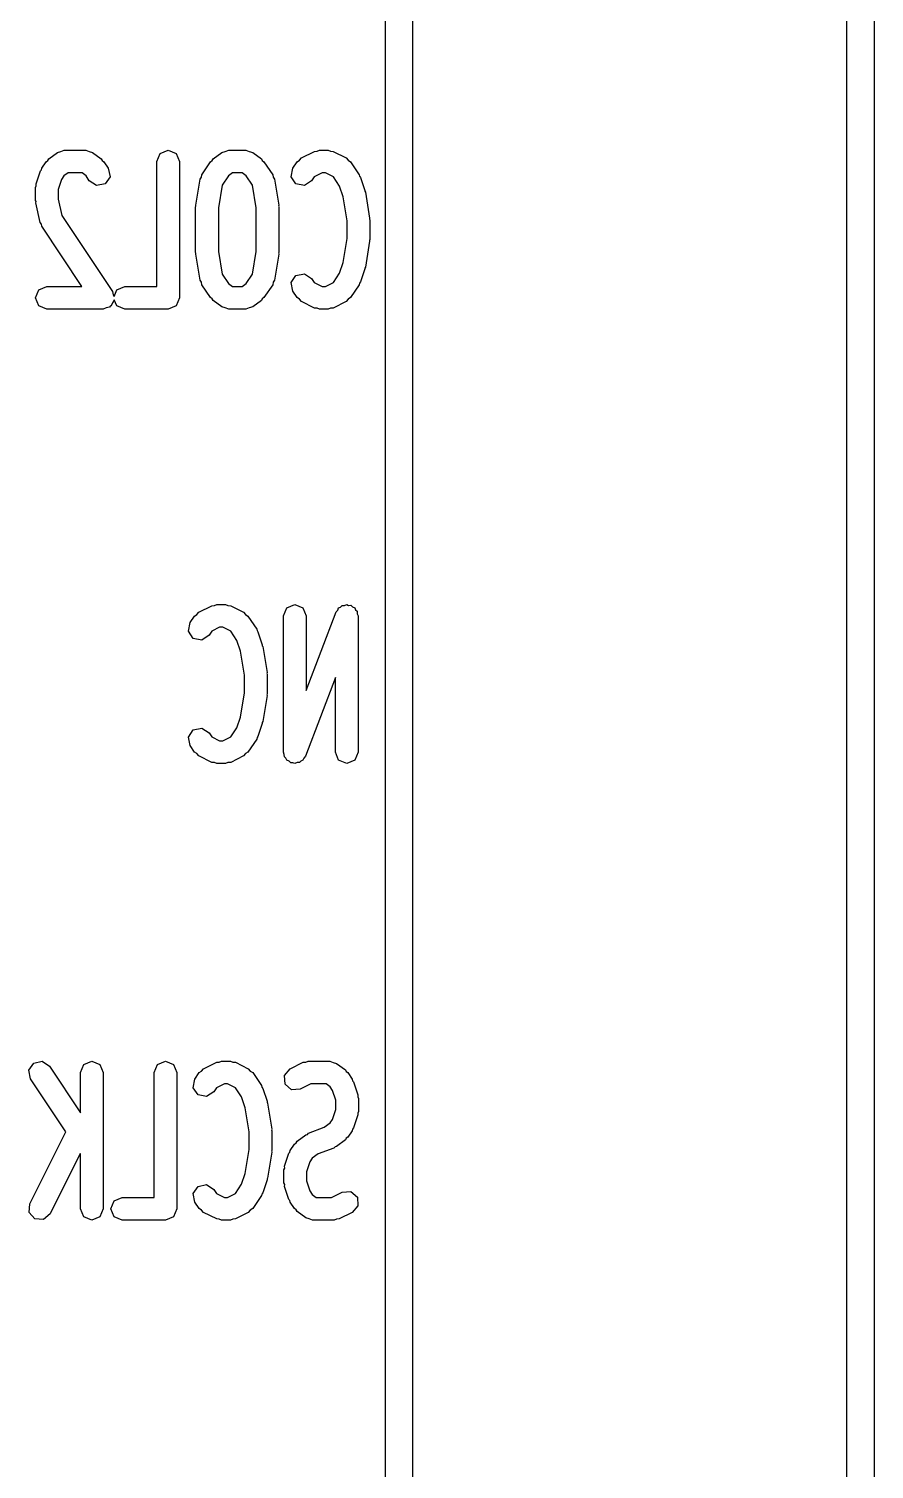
# Model space of a CAD drawing. Extents: x 62 to 223, y -188 to -37.
# Drawn here: x 101.78 to 106.43, y -71.15 to -63.23 of the extents above; entities that cross this region are included whole.
import ezdxf

# ---------------------------------------------------------------- set-up
doc = ezdxf.new("R2010")
doc.units = 0
doc.layers.add('BLACK', color=7, linetype='CONTINUOUS')

msp = doc.modelspace()

# ---------------------------------------------------------------- linework, layer by layer
at = {"layer": 'BLACK', "linetype": 'CONTINUOUS'}
for p, q in [((103.743, -73.9416), (103.743, -47.79)), ((103.893, -47.865), (103.893, -74.2229)), ((106.283, -78.195), (106.283, -47.865)), ((106.433, -47.79), (106.433, -78.27)), ((101.876, -63.9583), (101.885, -63.9523)), ((101.885, -63.9523), (101.891, -63.943)), ((101.891, -63.943), (101.938, -63.9073)), ((101.938, -63.9073), (101.957, -63.9024)), ((101.957, -63.9024), (101.976, -63.8948)), ((101.976, -63.8948), (102.095, -63.8948)), ((102.095, -63.8948), (102.113, -63.9024)), ((102.113, -63.9024), (102.132, -63.9073)), ((102.132, -63.9073), (102.18, -63.943)), ((102.18, -63.943), (102.185, -63.9523)), ((102.185, -63.9523), (102.194, -63.9583)), ((102.485, -63.9573), (102.503, -63.9131)), ((102.503, -63.9131), (102.547, -63.8948)), ((102.547, -63.8948), (102.591, -63.9131)), ((102.591, -63.9131), (102.61, -63.9573)), ((102.781, -63.9583), (102.79, -63.9523)), ((102.79, -63.9523), (102.795, -63.943)), ((102.795, -63.943), (102.843, -63.9073)), ((102.843, -63.9073), (102.862, -63.9024)), ((102.862, -63.9024), (102.881, -63.8948)), ((102.881, -63.8948), (102.976, -63.8948)), ((102.976, -63.8948), (102.994, -63.9024)), ((102.994, -63.9024), (103.013, -63.9073)), ((103.013, -63.9073), (103.061, -63.943)), ((103.061, -63.943), (103.066, -63.9523)), ((103.066, -63.9523), (103.075, -63.9583)), ((103.257, -63.9583), (103.271, -63.9493)), ((103.271, -63.9493), (103.281, -63.9371)), ((103.281, -63.9371), (103.353, -63.9014)), ((103.353, -63.9014), (103.367, -63.9004)), ((103.367, -63.9004), (103.381, -63.8948)), ((103.381, -63.8948), (103.428, -63.8948)), ((103.428, -63.8948), (103.442, -63.9004)), ((103.442, -63.9004), (103.456, -63.9014)), ((103.456, -63.9014), (103.528, -63.9371)), ((103.528, -63.9371), (103.538, -63.9493)), ((103.538, -63.9493), (103.552, -63.9583)), ((101.821, -64.0804), (101.845, -64.0089)), ((101.845, -64.0089), (101.851, -64.0025)), ((101.851, -64.0025), (101.852, -63.994)), ((101.852, -63.994), (101.876, -63.9583)), ((101.997, -64.0198), (101.974, -64.0366)), ((102.074, -64.0198), (101.997, -64.0198)), ((102.096, -64.0366), (102.074, -64.0198)), ((102.194, -63.9583), (102.218, -63.994)), ((102.218, -63.994), (102.228, -64.041)), ((102.485, -64.6448), (102.485, -63.9573)), ((102.61, -63.9573), (102.61, -64.7073)), ((102.731, -64.0428), (102.733, -64.0298)), ((102.733, -64.0298), (102.781, -63.9583)), ((102.901, -64.0198), (102.879, -64.0366)), ((102.955, -64.0198), (102.901, -64.0198)), ((102.977, -64.0366), (102.955, -64.0198)), ((103.075, -63.9583), (103.123, -64.0298)), ((103.123, -64.0298), (103.126, -64.0428)), ((103.224, -64.041), (103.233, -63.994)), ((103.233, -63.994), (103.257, -63.9583)), ((103.395, -64.0198), (103.352, -64.0415)), ((103.413, -64.0198), (103.395, -64.0198)), ((103.457, -64.0415), (103.413, -64.0198)), ((103.552, -63.9583), (103.599, -64.0298)), ((103.599, -64.0298), (103.601, -64.0382)), ((101.818, -64.1001), (101.822, -64.0906)), ((101.818, -64.1716), (101.818, -64.1001)), ((101.822, -64.0906), (101.821, -64.0804)), ((101.961, -64.0564), (101.943, -64.1103)), ((101.943, -64.1103), (101.943, -64.1647)), ((101.974, -64.0366), (101.961, -64.0564)), ((102.114, -64.0634), (102.096, -64.0366)), ((102.154, -64.09), (102.114, -64.0634)), ((102.201, -64.0807), (102.154, -64.09)), ((102.228, -64.041), (102.201, -64.0807)), ((102.7, -64.197), (102.724, -64.0542)), ((102.724, -64.0542), (102.731, -64.0428)), ((102.845, -64.0879), (102.824, -64.2125)), ((102.879, -64.0366), (102.845, -64.0879)), ((103.012, -64.0879), (102.977, -64.0366)), ((103.032, -64.2125), (103.012, -64.0879)), ((103.126, -64.0428), (103.133, -64.0542)), ((103.133, -64.0542), (103.156, -64.197)), ((103.251, -64.0807), (103.224, -64.041)), ((103.298, -64.09), (103.251, -64.0807)), ((103.337, -64.0634), (103.298, -64.09)), ((103.352, -64.0415), (103.337, -64.0634)), ((103.491, -64.0921), (103.457, -64.0415)), ((103.51, -64.151), (103.491, -64.0921)), ((103.601, -64.0382), (103.607, -64.0447)), ((103.607, -64.0447), (103.63, -64.1161)), ((101.821, -64.1781), (101.818, -64.1716)), ((101.82, -64.1851), (101.821, -64.1781)), ((101.843, -64.2923), (101.82, -64.1851)), ((101.943, -64.1647), (101.963, -64.2538)), ((103.532, -64.2839), (103.51, -64.151)), ((103.63, -64.1161), (103.63, -64.1212)), ((103.63, -64.1212), (103.633, -64.1256)), ((103.633, -64.1256), (103.656, -64.2684)), ((101.963, -64.2538), (102.242, -64.6726)), ((102.699, -64.2073), (102.701, -64.2023)), ((102.699, -64.4573), (102.699, -64.2073)), ((102.701, -64.2023), (102.7, -64.197)), ((102.824, -64.2125), (102.824, -64.4521)), ((103.032, -64.4521), (103.032, -64.2125)), ((103.156, -64.197), (103.155, -64.2023)), ((103.155, -64.2023), (103.157, -64.2073)), ((103.157, -64.2073), (103.157, -64.4573)), ((103.656, -64.2684), (103.655, -64.2737)), ((101.85, -64.3019), (101.843, -64.2923)), ((101.852, -64.3134), (101.85, -64.3019)), ((102.073, -64.6448), (101.852, -64.3134)), ((103.532, -64.3807), (103.532, -64.2839)), ((103.655, -64.2737), (103.657, -64.2787)), ((103.657, -64.2787), (103.657, -64.3859)), ((103.51, -64.5136), (103.532, -64.3807)), ((103.656, -64.3961), (103.633, -64.539)), ((103.657, -64.3859), (103.655, -64.3909)), ((103.655, -64.3909), (103.656, -64.3961)), ((102.701, -64.4623), (102.699, -64.4573)), ((102.7, -64.4676), (102.701, -64.4623)), ((102.724, -64.6104), (102.7, -64.4676)), ((102.824, -64.4521), (102.845, -64.5766)), ((103.012, -64.5766), (103.032, -64.4521)), ((103.156, -64.4676), (103.133, -64.6104)), ((103.157, -64.4573), (103.155, -64.4623)), ((103.155, -64.4623), (103.156, -64.4676)), ((102.845, -64.5766), (102.879, -64.628)), ((102.977, -64.628), (103.012, -64.5766)), ((103.224, -64.6236), (103.251, -64.5839)), ((103.251, -64.5839), (103.298, -64.5746)), ((103.298, -64.5746), (103.337, -64.6012)), ((103.457, -64.6231), (103.491, -64.5724)), ((103.491, -64.5724), (103.51, -64.5136)), ((103.63, -64.5485), (103.607, -64.6199)), ((103.633, -64.539), (103.63, -64.5433)), ((103.63, -64.5433), (103.63, -64.5485)), ((101.818, -64.7073), (101.836, -64.6631)), ((101.836, -64.6631), (101.881, -64.6448)), ((101.881, -64.6448), (102.073, -64.6448)), ((102.25, -64.7001), (102.265, -64.6631)), ((102.265, -64.6631), (102.309, -64.6448)), ((102.309, -64.6448), (102.485, -64.6448)), ((102.731, -64.6217), (102.724, -64.6104)), ((102.733, -64.6348), (102.731, -64.6217)), ((102.781, -64.7062), (102.733, -64.6348)), ((102.879, -64.628), (102.901, -64.6448)), ((102.901, -64.6448), (102.955, -64.6448)), ((102.955, -64.6448), (102.977, -64.628)), ((103.123, -64.6348), (103.075, -64.7062)), ((103.126, -64.6217), (103.123, -64.6348)), ((103.133, -64.6104), (103.126, -64.6217)), ((103.233, -64.6705), (103.224, -64.6236)), ((103.337, -64.6012), (103.352, -64.6231)), ((103.352, -64.6231), (103.395, -64.6448)), ((103.395, -64.6448), (103.413, -64.6448)), ((103.413, -64.6448), (103.457, -64.6231)), ((103.599, -64.6348), (103.552, -64.7062)), ((103.601, -64.6264), (103.599, -64.6348)), ((103.607, -64.6199), (103.601, -64.6264)), ((101.836, -64.7515), (101.818, -64.7073)), ((102.241, -64.7347), (102.234, -64.7515)), ((102.251, -64.7195), (102.241, -64.7347)), ((102.242, -64.6726), (102.246, -64.6905)), ((102.246, -64.6905), (102.25, -64.7001)), ((102.265, -64.7515), (102.251, -64.718)), ((102.251, -64.718), (102.251, -64.7195)), ((102.61, -64.7073), (102.591, -64.7515)), ((102.79, -64.7123), (102.781, -64.7062)), ((102.795, -64.7216), (102.79, -64.7123)), ((102.843, -64.7573), (102.795, -64.7216)), ((103.061, -64.7216), (103.013, -64.7573)), ((103.066, -64.7123), (103.061, -64.7216)), ((103.075, -64.7062), (103.066, -64.7123)), ((103.257, -64.7062), (103.233, -64.6705)), ((103.271, -64.7152), (103.257, -64.7062)), ((103.281, -64.7275), (103.271, -64.7152)), ((103.353, -64.7632), (103.281, -64.7275)), ((103.528, -64.7275), (103.456, -64.7632)), ((103.538, -64.7152), (103.528, -64.7275)), ((103.552, -64.7062), (103.538, -64.7152)), ((101.881, -64.7698), (101.836, -64.7515)), ((102.19, -64.7698), (101.881, -64.7698)), ((102.207, -64.7628), (102.19, -64.7698)), ((102.225, -64.7593), (102.207, -64.7628)), ((102.228, -64.7539), (102.225, -64.7593)), ((102.234, -64.7515), (102.228, -64.7539)), ((102.309, -64.7698), (102.265, -64.7515)), ((102.547, -64.7698), (102.309, -64.7698)), ((102.591, -64.7515), (102.547, -64.7698)), ((102.862, -64.7622), (102.843, -64.7573)), ((102.881, -64.7698), (102.862, -64.7622)), ((102.976, -64.7698), (102.881, -64.7698)), ((102.994, -64.7622), (102.976, -64.7698)), ((103.013, -64.7573), (102.994, -64.7622)), ((103.367, -64.7642), (103.353, -64.7632)), ((103.381, -64.7698), (103.367, -64.7642)), ((103.428, -64.7698), (103.381, -64.7698)), ((103.442, -64.7642), (103.428, -64.7698)), ((103.456, -64.7632), (103.442, -64.7642)), ((102.717, -66.4371), (102.788, -66.4014)), ((102.788, -66.4014), (102.803, -66.4004)), ((102.803, -66.4004), (102.816, -66.3948)), ((102.816, -66.3948), (102.864, -66.3948)), ((102.864, -66.3948), (102.877, -66.4004)), ((102.877, -66.4004), (102.892, -66.4014)), ((102.892, -66.4014), (102.963, -66.4371)), ((103.201, -66.4131), (103.245, -66.3948)), ((103.245, -66.3948), (103.289, -66.4131)), ((103.486, -66.4131), (103.497, -66.4087)), ((103.497, -66.4087), (103.505, -66.4003)), ((103.505, -66.4003), (103.518, -66.3999)), ((103.518, -66.3999), (103.531, -66.3948)), ((103.531, -66.3948), (103.541, -66.3992)), ((103.541, -66.3992), (103.553, -66.3989)), ((103.553, -66.3989), (103.562, -66.408)), ((103.562, -66.408), (103.575, -66.4131)), ((102.669, -66.494), (102.693, -66.4583)), ((102.693, -66.4583), (102.706, -66.4493)), ((102.706, -66.4493), (102.717, -66.4371)), ((102.963, -66.4371), (102.974, -66.4493)), ((102.974, -66.4493), (102.987, -66.4583)), ((102.987, -66.4583), (103.035, -66.5298)), ((103.182, -66.4573), (103.201, -66.4131)), ((103.182, -67.2073), (103.182, -66.4573)), ((103.289, -66.4131), (103.307, -66.4573)), ((103.307, -66.8677), (103.472, -66.435)), ((103.307, -66.4573), (103.307, -66.8677)), ((103.472, -66.435), (103.481, -66.4254)), ((103.481, -66.4254), (103.486, -66.4131)), ((103.575, -66.4131), (103.579, -66.4238)), ((103.579, -66.4238), (103.588, -66.4317)), ((103.588, -66.4317), (103.588, -66.445)), ((103.588, -66.445), (103.593, -66.4573)), ((103.593, -66.4573), (103.593, -67.2073)), ((102.66, -66.541), (102.669, -66.494)), ((102.686, -66.5807), (102.66, -66.541)), ((102.773, -66.5634), (102.733, -66.59)), ((102.788, -66.5415), (102.773, -66.5634)), ((102.831, -66.5198), (102.788, -66.5415)), ((102.849, -66.5198), (102.831, -66.5198)), ((102.893, -66.5415), (102.849, -66.5198)), ((102.926, -66.5921), (102.893, -66.5415)), ((103.035, -66.5298), (103.037, -66.5382)), ((103.037, -66.5382), (103.042, -66.5447)), ((103.042, -66.5447), (103.066, -66.6161)), ((102.733, -66.59), (102.686, -66.5807)), ((102.946, -66.651), (102.926, -66.5921)), ((103.066, -66.6161), (103.066, -66.6212)), ((103.066, -66.6212), (103.068, -66.6256)), ((103.068, -66.6256), (103.092, -66.7684)), ((102.968, -66.7839), (102.946, -66.651)), ((102.968, -66.8807), (102.968, -66.7839)), ((103.092, -66.7684), (103.091, -66.7737)), ((103.091, -66.7737), (103.093, -66.7787)), ((103.093, -66.7787), (103.093, -66.8859)), ((103.468, -66.7969), (103.303, -67.2295)), ((103.468, -67.2073), (103.468, -66.7969)), ((102.946, -67.0136), (102.968, -66.8807)), ((103.093, -66.8859), (103.091, -66.8909)), ((103.092, -66.8961), (103.068, -67.039)), ((103.091, -66.8909), (103.092, -66.8961)), ((102.926, -67.0724), (102.946, -67.0136)), ((103.068, -67.039), (103.066, -67.0433)), ((103.066, -67.0433), (103.066, -67.0485)), ((102.66, -67.1236), (102.686, -67.0839)), ((102.669, -67.1705), (102.66, -67.1236)), ((102.686, -67.0839), (102.733, -67.0746)), ((102.733, -67.0746), (102.773, -67.1012)), ((102.773, -67.1012), (102.788, -67.1231)), ((102.788, -67.1231), (102.831, -67.1448)), ((102.849, -67.1448), (102.893, -67.1231)), ((102.893, -67.1231), (102.926, -67.0724)), ((103.042, -67.1199), (103.037, -67.1264)), ((103.066, -67.0485), (103.042, -67.1199)), ((102.693, -67.2062), (102.669, -67.1705)), ((102.831, -67.1448), (102.849, -67.1448)), ((103.035, -67.1348), (102.987, -67.2062)), ((103.037, -67.1264), (103.035, -67.1348)), ((102.706, -67.2152), (102.693, -67.2062)), ((102.717, -67.2275), (102.706, -67.2152)), ((102.788, -67.2632), (102.717, -67.2275)), ((102.803, -67.2642), (102.788, -67.2632)), ((102.816, -67.2698), (102.803, -67.2642)), ((102.864, -67.2698), (102.816, -67.2698)), ((102.877, -67.2642), (102.864, -67.2698)), ((102.892, -67.2632), (102.877, -67.2642)), ((102.963, -67.2275), (102.892, -67.2632)), ((102.974, -67.2152), (102.963, -67.2275)), ((102.987, -67.2062), (102.974, -67.2152)), ((103.187, -67.2196), (103.182, -67.2073)), ((103.188, -67.2329), (103.187, -67.2196)), ((103.196, -67.2408), (103.188, -67.2329)), ((103.201, -67.2515), (103.196, -67.2408)), ((103.213, -67.2566), (103.201, -67.2515)), ((103.223, -67.2657), (103.213, -67.2566)), ((103.234, -67.2654), (103.223, -67.2657)), ((103.245, -67.2698), (103.234, -67.2654)), ((103.257, -67.2647), (103.245, -67.2698)), ((103.27, -67.2643), (103.257, -67.2647)), ((103.278, -67.2559), (103.27, -67.2643)), ((103.289, -67.2515), (103.278, -67.2559)), ((103.294, -67.2392), (103.289, -67.2515)), ((103.303, -67.2295), (103.294, -67.2392)), ((103.486, -67.2515), (103.468, -67.2073)), ((103.531, -67.2698), (103.486, -67.2515)), ((103.575, -67.2515), (103.531, -67.2698)), ((103.593, -67.2073), (103.575, -67.2515)), ((101.781, -68.957), (101.808, -68.9173)), ((101.808, -68.9173), (101.855, -68.908)), ((101.855, -68.908), (101.894, -68.9346)), ((101.894, -68.9346), (102.066, -69.1914)), ((102.066, -68.9693), (102.084, -68.9251)), ((102.084, -68.9251), (102.128, -68.9068)), ((102.128, -68.9068), (102.172, -68.9251)), ((102.172, -68.9251), (102.191, -68.9693)), ((102.47, -68.9693), (102.489, -68.9251)), ((102.489, -68.9251), (102.533, -68.9068)), ((102.533, -68.9068), (102.577, -68.9251)), ((102.577, -68.9251), (102.595, -68.9693)), ((102.743, -68.9491), (102.815, -68.9134)), ((102.815, -68.9134), (102.829, -68.9124)), ((102.829, -68.9124), (102.842, -68.9068)), ((102.842, -68.9068), (102.89, -68.9068)), ((102.89, -68.9068), (102.904, -68.9124)), ((102.904, -68.9124), (102.918, -68.9134)), ((102.918, -68.9134), (102.989, -68.9491)), ((103.219, -68.9491), (103.291, -68.9134)), ((103.291, -68.9134), (103.305, -68.9124)), ((103.305, -68.9124), (103.319, -68.9068)), ((103.319, -68.9068), (103.438, -68.9068)), ((103.438, -68.9068), (103.456, -68.9144)), ((103.456, -68.9144), (103.475, -68.9193)), ((103.475, -68.9193), (103.523, -68.955)), ((101.79, -69.004), (101.781, -68.957)), ((101.985, -69.2952), (101.79, -69.004)), ((102.066, -69.1914), (102.066, -68.9693)), ((102.191, -68.9693), (102.191, -69.7193)), ((102.47, -69.6568), (102.47, -68.9693)), ((102.595, -68.9693), (102.595, -69.7193)), ((102.686, -69.053), (102.695, -69.006)), ((102.695, -69.006), (102.719, -68.9703)), ((102.719, -68.9703), (102.732, -68.9613)), ((102.732, -68.9613), (102.743, -68.9491)), ((102.989, -68.9491), (103, -68.9613)), ((103, -68.9613), (103.014, -68.9703)), ((103.014, -68.9703), (103.061, -69.0418)), ((103.188, -68.9852), (103.219, -68.9491)), ((103.191, -69.0329), (103.188, -68.9852)), ((103.523, -68.955), (103.528, -68.9643)), ((103.528, -68.9643), (103.537, -68.9703)), ((103.537, -68.9703), (103.561, -69.006)), ((103.561, -69.006), (103.563, -69.0145)), ((103.563, -69.0145), (103.568, -69.0209)), ((103.568, -69.0209), (103.592, -69.0924)), ((102.713, -69.0927), (102.686, -69.053)), ((102.759, -69.102), (102.713, -69.0927)), ((102.799, -69.0754), (102.759, -69.102)), ((102.814, -69.0535), (102.799, -69.0754)), ((102.857, -69.0318), (102.814, -69.0535)), ((102.875, -69.0318), (102.857, -69.0318)), ((102.919, -69.0535), (102.875, -69.0318)), ((102.952, -69.1041), (102.919, -69.0535)), ((102.972, -69.163), (102.952, -69.1041)), ((103.061, -69.0418), (103.063, -69.0502)), ((103.063, -69.0502), (103.068, -69.0567)), ((103.068, -69.0567), (103.092, -69.1281)), ((103.227, -69.0643), (103.191, -69.0329)), ((103.275, -69.0609), (103.227, -69.0643)), ((103.333, -69.0318), (103.275, -69.0609)), ((103.417, -69.0318), (103.333, -69.0318)), ((103.439, -69.0486), (103.417, -69.0318)), ((103.452, -69.0684), (103.439, -69.0486)), ((103.47, -69.1223), (103.452, -69.0684)), ((103.592, -69.0924), (103.592, -69.1026)), ((103.592, -69.1026), (103.595, -69.1121)), ((102.994, -69.2959), (102.972, -69.163)), ((103.092, -69.1281), (103.092, -69.1332)), ((103.092, -69.1332), (103.095, -69.1376)), ((103.095, -69.1376), (103.118, -69.2804)), ((103.452, -69.2273), (103.47, -69.1734)), ((103.47, -69.1734), (103.47, -69.1223)), ((103.595, -69.1836), (103.592, -69.1931)), ((103.595, -69.1121), (103.595, -69.1836)), ((103.407, -69.2711), (103.439, -69.2471)), ((103.439, -69.2471), (103.452, -69.2273)), ((103.592, -69.2033), (103.568, -69.2748)), ((103.592, -69.1931), (103.592, -69.2033)), ((101.787, -69.6913), (101.985, -69.2952)), ((102.994, -69.3927), (102.994, -69.2959)), ((103.118, -69.2804), (103.117, -69.2857)), ((103.117, -69.2857), (103.119, -69.2907)), ((103.119, -69.2907), (103.119, -69.3979)), ((103.257, -69.3479), (103.305, -69.3121)), ((103.305, -69.3121), (103.314, -69.3099)), ((103.314, -69.3099), (103.321, -69.3036)), ((103.321, -69.3036), (103.407, -69.2711)), ((103.523, -69.3407), (103.475, -69.3764)), ((103.528, -69.3314), (103.523, -69.3407)), ((103.537, -69.3254), (103.528, -69.3314)), ((103.561, -69.2897), (103.537, -69.3254)), ((103.563, -69.2812), (103.561, -69.2897)), ((103.568, -69.2748), (103.563, -69.2812)), ((102.064, -69.415), (101.898, -69.7472)), ((102.066, -69.4168), (102.064, -69.415)), ((102.066, -69.7193), (102.066, -69.4168)), ((102.972, -69.5256), (102.994, -69.3927)), ((103.118, -69.4081), (103.095, -69.551)), ((103.119, -69.3979), (103.117, -69.4029)), ((103.117, -69.4029), (103.118, -69.4081)), ((103.188, -69.4852), (103.212, -69.4138)), ((103.212, -69.4138), (103.217, -69.4073)), ((103.217, -69.4073), (103.219, -69.3989)), ((103.219, -69.3989), (103.243, -69.3632)), ((103.243, -69.3632), (103.252, -69.3572)), ((103.252, -69.3572), (103.257, -69.3479)), ((103.373, -69.4175), (103.341, -69.4414)), ((103.46, -69.385), (103.373, -69.4175)), ((103.466, -69.3787), (103.46, -69.385)), ((103.475, -69.3764), (103.466, -69.3787)), ((103.185, -69.505), (103.189, -69.4955)), ((103.189, -69.4955), (103.188, -69.4852)), ((103.328, -69.4613), (103.31, -69.5151)), ((103.341, -69.4414), (103.328, -69.4613)), ((102.952, -69.5844), (102.972, -69.5256)), ((103.092, -69.5605), (103.068, -69.6319)), ((103.095, -69.551), (103.092, -69.5553)), ((103.092, -69.5553), (103.092, -69.5605)), ((103.185, -69.5764), (103.185, -69.505)), ((103.189, -69.5859), (103.185, -69.5764)), ((103.31, -69.5151), (103.31, -69.5663)), ((103.31, -69.5663), (103.328, -69.6202)), ((102.251, -69.6751), (102.295, -69.6568)), ((102.295, -69.6568), (102.47, -69.6568)), ((102.686, -69.6356), (102.713, -69.5959)), ((102.695, -69.6825), (102.686, -69.6356)), ((102.713, -69.5959), (102.759, -69.5866)), ((102.759, -69.5866), (102.799, -69.6132)), ((102.799, -69.6132), (102.814, -69.6351)), ((102.814, -69.6351), (102.857, -69.6568)), ((102.857, -69.6568), (102.875, -69.6568)), ((102.875, -69.6568), (102.919, -69.6351)), ((102.919, -69.6351), (102.952, -69.5844)), ((103.061, -69.6468), (103.014, -69.7182)), ((103.063, -69.6384), (103.061, -69.6468)), ((103.068, -69.6319), (103.063, -69.6384)), ((103.188, -69.5962), (103.189, -69.5859)), ((103.212, -69.6676), (103.188, -69.5962)), ((103.328, -69.6202), (103.341, -69.64)), ((103.341, -69.64), (103.363, -69.6568)), ((103.363, -69.6568), (103.447, -69.6568)), ((103.447, -69.6568), (103.505, -69.6277)), ((103.505, -69.6277), (103.553, -69.6243)), ((103.553, -69.6243), (103.589, -69.6556)), ((103.589, -69.6556), (103.592, -69.7033)), ((101.783, -69.7391), (101.787, -69.6913)), ((101.815, -69.7752), (101.783, -69.7391)), ((102.084, -69.7635), (102.066, -69.7193)), ((102.191, -69.7193), (102.172, -69.7635)), ((102.232, -69.7193), (102.251, -69.6751)), ((102.251, -69.7635), (102.232, -69.7193)), ((102.595, -69.7193), (102.577, -69.7635)), ((102.719, -69.7182), (102.695, -69.6825)), ((102.732, -69.7272), (102.719, -69.7182)), ((102.743, -69.7395), (102.732, -69.7272)), ((102.815, -69.7752), (102.743, -69.7395)), ((102.989, -69.7395), (102.918, -69.7752)), ((103, -69.7272), (102.989, -69.7395)), ((103.014, -69.7182), (103, -69.7272)), ((103.217, -69.6741), (103.212, -69.6676)), ((103.219, -69.6825), (103.217, -69.6741)), ((103.243, -69.7182), (103.219, -69.6825)), ((103.252, -69.7243), (103.243, -69.7182)), ((103.257, -69.7336), (103.252, -69.7243)), ((103.305, -69.7693), (103.257, -69.7336)), ((103.561, -69.7395), (103.489, -69.7752)), ((103.592, -69.7033), (103.561, -69.7395)), ((101.862, -69.7786), (101.815, -69.7752)), ((101.898, -69.7472), (101.862, -69.7786)), ((102.128, -69.7818), (102.084, -69.7635)), ((102.172, -69.7635), (102.128, -69.7818)), ((102.295, -69.7818), (102.251, -69.7635)), ((102.533, -69.7818), (102.295, -69.7818)), ((102.577, -69.7635), (102.533, -69.7818)), ((102.829, -69.7762), (102.815, -69.7752)), ((102.842, -69.7818), (102.829, -69.7762)), ((102.89, -69.7818), (102.842, -69.7818)), ((102.904, -69.7762), (102.89, -69.7818)), ((102.918, -69.7752), (102.904, -69.7762)), ((103.324, -69.7742), (103.305, -69.7693)), ((103.342, -69.7818), (103.324, -69.7742)), ((103.462, -69.7818), (103.342, -69.7818)), ((103.475, -69.7762), (103.462, -69.7818)), ((103.489, -69.7752), (103.475, -69.7762))]:
    msp.add_line(p, q, dxfattribs=at)

doc.saveas('drawing.dxf')
